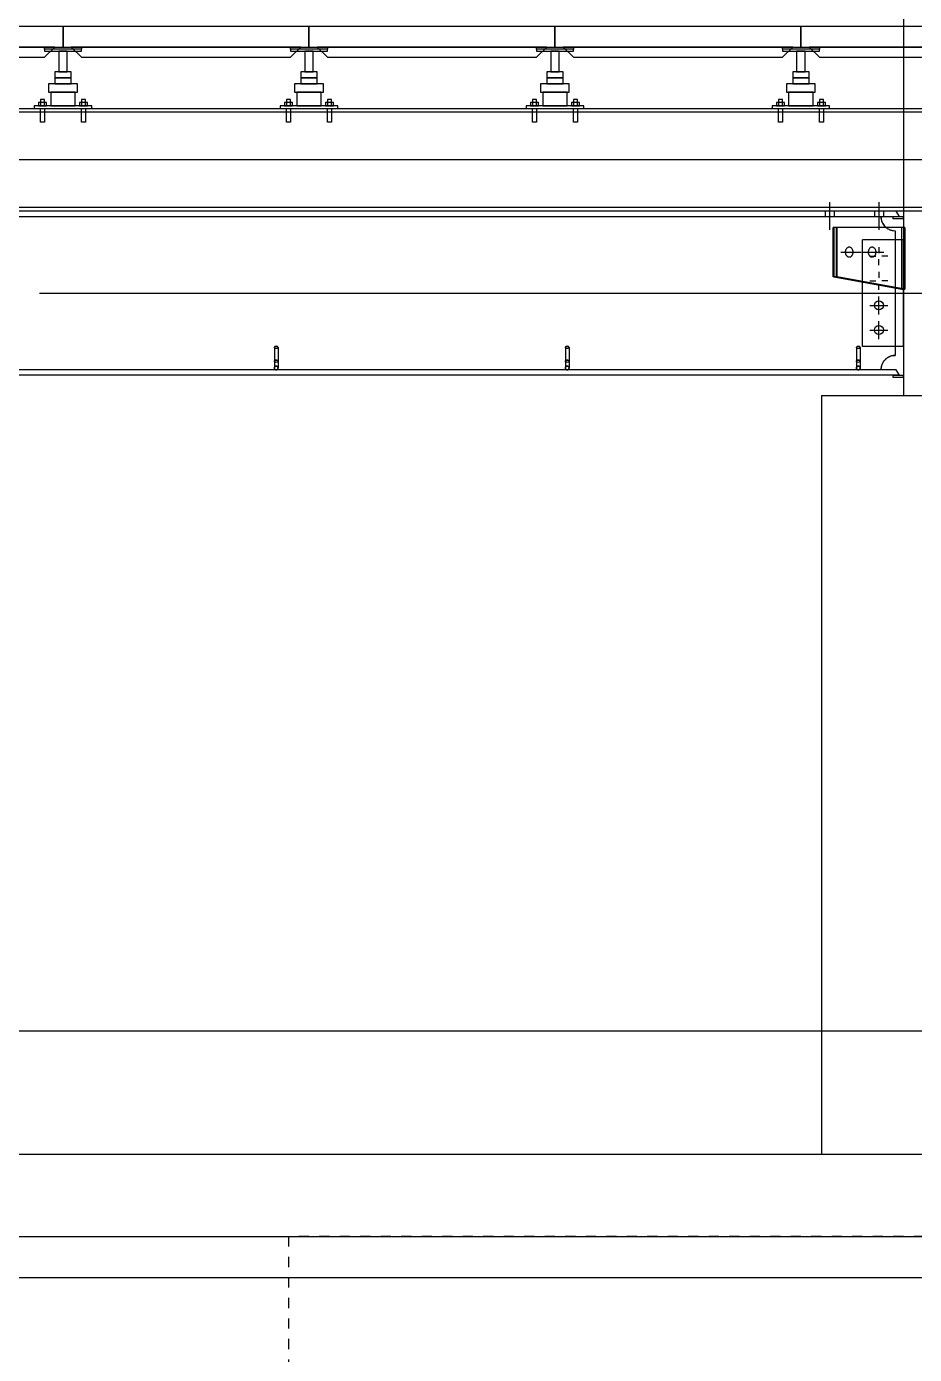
# Model space of a CAD drawing. Header units: millimetres. Extents: x -32710 to 654186, y -254124 to 420220.
# Drawn here: x 253511 to 255677, y 382712 to 385950 of the extents above; entities that cross this region are included whole.
import ezdxf

# ---------------------------------------------------------------- set-up
doc = ezdxf.new("R2010")
doc.units = ezdxf.units.MM
doc.header["$LTSCALE"] = 1000
for name, pattern in [('DXK_LINE_DOT2', [3.9198, 1.9599, -1.9599]), ('DXK_LINE_DOT3', [5.9187, 2.979, -0.9799, 0.9799, -0.9799]), ('TPH12-SEC-@E$0$CENTERK5', [6.916, 6.667, -0.083, 0.083, -0.083]), ('TPH12-SEC-@E$0$DOTK1', [0.1, 0.05, -0.05])]:
    doc.linetypes.add(name, pattern=pattern)
for name, color, linetype in [('MD-20250424-增加TRAY與FS主管位置調整', 7, 'Continuous'), ('Raised Floor', 1, 'Continuous'), ('TPH12-SEC-@E$0$H-SIN', 252, 'TPH12-SEC-@E$0$CENTERK5'), ('TPH12-SEC-@E$0$KABE1', 252, 'Continuous'), ('TPH12-SEC-@E$0$SIAGE3', 252, 'Continuous'), ('TPH12-SEC-@E$0$STEEL3', 252, 'Continuous'), ('TPH12-SEC-@E$0$SUGATA3', 252, 'Continuous'), ('TPH12-SEC-@E$0$SUGATAD', 252, 'TPH12-SEC-@E$0$DOTK1')]:
    doc.layers.add(name, color=color, linetype=linetype)

# ---------------------------------------------------------------- blocks, each defined once
blk = doc.blocks.new('TPH12-SEC-@E')
at = {"layer": 'TPH12-SEC-@E$0$H-SIN'}
for p, q in [((274800, 385950), (45200, 385950)), ((298929.6, 383500), (18729.6, 383500))]:
    blk.add_line(p, q, dxfattribs=at)
at = {"layer": 'TPH12-SEC-@E$0$KABE1'}
for p, q in [((272350, 383200), (188250, 383200)), ((189100, 383000), (272350, 383000))]:
    blk.add_line(p, q, dxfattribs=at)
at = {"layer": 'TPH12-SEC-@E$0$SIAGE3'}
blk.add_line((247900, 382900), (255700, 382900), dxfattribs=at)
at = {"layer": 'TPH12-SEC-@E$0$STEEL3'}
blk.add_line((255650, 393725), (255650, 385050), dxfattribs=at)
at = {"layer": 'TPH12-SEC-@E$0$SUGATA3'}
for q in [(255450, 383200), (256550, 385050)]:
    blk.add_line((255450, 385050), q, dxfattribs=at)
at = {"layer": 'TPH12-SEC-@E$0$SUGATAD', "ltscale": 0.5}
blk.add_lwpolyline([(255700, 383000), (254150, 383000), (254150, 381600), (257850, 381600), (257850, 383000), (256300, 383000)], dxfattribs=at)
blk = doc.blocks.new('A$C62b8fcb1')
at = {"color": 8, "linetype": 'DXK_LINE_DOT2'}
for p, q in [((-24495, 2534), (-16105, 2534)), ((-16105, 2525), (-24495, 2525)), ((-16220, 2293), (-24380, 2293)), ((-16504.6, 2266), (-16505, 2271)), ((-16220, 2284), (-16467.5, 2284)), ((-16450, 2265), (-16450, 2271)), ((-16619.4, 2244), (-16619.4, 2124)), ((-16446.3, 2244), (-16619.4, 2244)), ((-16612, 2124), (-16612, 2244)), ((-16475, 2236.4), (-16470, 2236)), ((-16470, 2236), (-16470, 2096.9)), ((-16453.7, 2094), (-16453.7, 2244)), ((-16446.3, 2244), (-16446.3, 2094)), ((-16550, 1954), (-16550, 2214)), ((-16450, 2214), (-16550, 2214)), ((-16450, 1954), (-16450, 2214)), ((-16603.1, 2184), (-16557.1, 2184)), ((-16547.9, 2184), (-16501.9, 2184)), ((-16619.4, 2124), (-16453.7, 2094)), ((-16619.4, 2124), (-16612, 2124)), ((-16446.3, 2094), (-16612, 2124)), ((-16453.7, 2094), (-16446.3, 2094)), ((-17984.2, 1952.6), (-17984.5, 1951.5)), ((-17984.2, 1950.4), (-17984.5, 1951.5)), ((-17984.5, 1951.5), (-17984.5, 1901.5)), ((-17983.2, 1953.5), (-17984.2, 1952.6)), ((-17983.2, 1949.5), (-17984.2, 1950.4)), ((-17981.7, 1954.2), (-17983.2, 1953.5)), ((-17981.7, 1948.8), (-17983.2, 1949.5)), ((-17980, 1954.4), (-17981.7, 1954.2)), ((-17980, 1948.6), (-17981.7, 1948.8)), ((-17978.3, 1954.2), (-17980, 1954.4)), ((-17978.3, 1948.8), (-17980, 1948.6)), ((-17976.8, 1953.5), (-17978.3, 1954.2)), ((-17976.8, 1949.5), (-17978.3, 1948.8)), ((-17975.8, 1952.6), (-17976.8, 1953.5)), ((-17975.8, 1950.4), (-17976.8, 1949.5)), ((-17975.5, 1951.5), (-17975.8, 1952.6)), ((-17975.5, 1951.5), (-17975.8, 1950.4)), ((-17975.5, 1951.5), (-17975.5, 1901.5)), ((-17274.2, 1952.6), (-17274.5, 1951.5)), ((-17274.2, 1950.4), (-17274.5, 1951.5)), ((-17274.5, 1951.5), (-17274.5, 1901.5)), ((-17273.2, 1953.5), (-17274.2, 1952.6)), ((-17273.2, 1949.5), (-17274.2, 1950.4)), ((-17271.7, 1954.2), (-17273.2, 1953.5)), ((-17271.7, 1948.8), (-17273.2, 1949.5)), ((-17270, 1954.4), (-17271.7, 1954.2)), ((-17270, 1948.6), (-17271.7, 1948.8)), ((-17268.3, 1954.2), (-17270, 1954.4)), ((-17268.3, 1948.8), (-17270, 1948.6)), ((-17266.8, 1953.5), (-17268.3, 1954.2)), ((-17266.8, 1949.5), (-17268.3, 1948.8)), ((-17265.8, 1952.6), (-17266.8, 1953.5)), ((-17265.8, 1950.4), (-17266.8, 1949.5)), ((-17265.5, 1951.5), (-17265.8, 1952.6)), ((-17265.5, 1951.5), (-17265.8, 1950.4)), ((-17265.5, 1951.5), (-17265.5, 1901.5)), ((-16564.2, 1952.6), (-16564.5, 1951.5)), ((-16564.2, 1950.4), (-16564.5, 1951.5)), ((-16564.5, 1951.5), (-16564.5, 1901.5)), ((-16563.2, 1953.5), (-16564.2, 1952.6)), ((-16563.2, 1949.5), (-16564.2, 1950.4)), ((-16561.7, 1954.2), (-16563.2, 1953.5)), ((-16561.7, 1948.8), (-16563.2, 1949.5)), ((-16560, 1954.4), (-16561.7, 1954.2)), ((-16560, 1948.6), (-16561.7, 1948.8)), ((-16558.3, 1954.2), (-16560, 1954.4)), ((-16558.3, 1948.8), (-16560, 1948.6)), ((-16556.8, 1953.5), (-16558.3, 1954.2)), ((-16556.8, 1949.5), (-16558.3, 1948.8)), ((-16555.8, 1952.6), (-16556.8, 1953.5)), ((-16555.8, 1950.4), (-16556.8, 1949.5)), ((-16555.5, 1951.5), (-16555.8, 1952.6)), ((-16555.5, 1951.5), (-16555.8, 1950.4)), ((-16555.5, 1951.5), (-16555.5, 1901.5)), ((-16470, 1954), (-16550, 1954)), ((-17984.2, 1919), (-17984.5, 1917.9)), ((-17984.2, 1916.8), (-17984.5, 1917.9)), ((-17983.2, 1920), (-17984.2, 1919)), ((-17983.2, 1915.9), (-17984.2, 1916.8)), ((-17981.7, 1920.6), (-17983.2, 1920)), ((-17981.7, 1915.3), (-17983.2, 1915.9)), ((-17980, 1920.8), (-17981.7, 1920.6)), ((-17980, 1915), (-17981.7, 1915.3)), ((-17978.3, 1920.6), (-17980, 1920.8)), ((-17978.3, 1915.3), (-17980, 1915)), ((-17976.8, 1920), (-17978.3, 1920.6)), ((-17976.8, 1915.9), (-17978.3, 1915.3)), ((-17975.8, 1919), (-17976.8, 1920)), ((-17975.8, 1916.8), (-17976.8, 1915.9)), ((-17975.5, 1917.9), (-17975.8, 1919)), ((-17975.5, 1917.9), (-17975.8, 1916.8)), ((-17274.2, 1919), (-17274.5, 1917.9)), ((-17274.2, 1916.8), (-17274.5, 1917.9)), ((-17273.2, 1920), (-17274.2, 1919)), ((-17273.2, 1915.9), (-17274.2, 1916.8)), ((-17271.7, 1920.6), (-17273.2, 1920)), ((-17271.7, 1915.3), (-17273.2, 1915.9)), ((-17270, 1920.8), (-17271.7, 1920.6)), ((-17270, 1915), (-17271.7, 1915.3)), ((-17268.3, 1920.6), (-17270, 1920.8)), ((-17268.3, 1915.3), (-17270, 1915)), ((-17266.8, 1920), (-17268.3, 1920.6)), ((-17266.8, 1915.9), (-17268.3, 1915.3)), ((-17265.8, 1919), (-17266.8, 1920)), ((-17265.8, 1916.8), (-17266.8, 1915.9)), ((-17265.5, 1917.9), (-17265.8, 1919)), ((-17265.5, 1917.9), (-17265.8, 1916.8)), ((-16564.2, 1919), (-16564.5, 1917.9)), ((-16564.2, 1916.8), (-16564.5, 1917.9)), ((-16563.2, 1920), (-16564.2, 1919)), ((-16563.2, 1915.9), (-16564.2, 1916.8)), ((-16561.7, 1920.6), (-16563.2, 1920)), ((-16561.7, 1915.3), (-16563.2, 1915.9)), ((-16560, 1920.8), (-16561.7, 1920.6)), ((-16560, 1915), (-16561.7, 1915.3)), ((-16558.3, 1920.6), (-16560, 1920.8)), ((-16558.3, 1915.3), (-16560, 1915)), ((-16556.8, 1920), (-16558.3, 1920.6)), ((-16556.8, 1915.9), (-16558.3, 1915.3)), ((-16555.8, 1919), (-16556.8, 1920)), ((-16555.8, 1916.8), (-16556.8, 1915.9)), ((-16555.5, 1917.9), (-16555.8, 1919)), ((-16555.5, 1917.9), (-16555.8, 1916.8)), ((-16475, 1931.6), (-16470, 1932)), ((-17984.5, 1901.5), (-17984.2, 1903.2)), ((-17984.5, 1901.5), (-17984.2, 1899.8)), ((-17984.2, 1903.2), (-17983.2, 1904.7)), ((-17984.2, 1899.8), (-17983.2, 1898.3)), ((-17983.2, 1904.7), (-17981.7, 1905.7)), ((-17983.2, 1898.3), (-17981.7, 1897.3)), ((-17981.7, 1905.7), (-17980, 1906)), ((-17981.7, 1897.3), (-17980, 1897)), ((-17980, 1906), (-17978.3, 1905.7)), ((-17980, 1897), (-17978.3, 1897.3)), ((-17978.3, 1905.7), (-17976.8, 1904.7)), ((-17978.3, 1897.3), (-17976.8, 1898.3)), ((-17976.8, 1904.7), (-17975.8, 1903.2)), ((-17976.8, 1898.3), (-17975.8, 1899.8)), ((-17975.8, 1903.2), (-17975.5, 1901.5)), ((-17975.8, 1899.8), (-17975.5, 1901.5)), ((-17274.5, 1901.5), (-17274.2, 1903.2)), ((-17274.5, 1901.5), (-17274.2, 1899.8)), ((-17274.2, 1903.2), (-17273.2, 1904.7)), ((-17274.2, 1899.8), (-17273.2, 1898.3)), ((-17273.2, 1904.7), (-17271.7, 1905.7)), ((-17273.2, 1898.3), (-17271.7, 1897.3)), ((-17271.7, 1905.7), (-17270, 1906)), ((-17271.7, 1897.3), (-17270, 1897)), ((-17270, 1906), (-17268.3, 1905.7)), ((-17270, 1897), (-17268.3, 1897.3)), ((-17268.3, 1905.7), (-17266.8, 1904.7)), ((-17268.3, 1897.3), (-17266.8, 1898.3)), ((-17266.8, 1904.7), (-17265.8, 1903.2)), ((-17266.8, 1898.3), (-17265.8, 1899.8)), ((-17265.8, 1903.2), (-17265.5, 1901.5)), ((-17265.8, 1899.8), (-17265.5, 1901.5)), ((-16564.5, 1901.5), (-16564.2, 1903.2)), ((-16564.5, 1901.5), (-16564.2, 1899.8)), ((-16564.2, 1903.2), (-16563.2, 1904.7)), ((-16564.2, 1899.8), (-16563.2, 1898.3)), ((-16563.2, 1904.7), (-16561.7, 1905.7)), ((-16563.2, 1898.3), (-16561.7, 1897.3)), ((-16561.7, 1905.7), (-16560, 1906)), ((-16561.7, 1897.3), (-16560, 1897)), ((-16560, 1906), (-16558.3, 1905.7)), ((-16560, 1897), (-16558.3, 1897.3)), ((-16558.3, 1905.7), (-16556.8, 1904.7)), ((-16558.3, 1897.3), (-16556.8, 1898.3)), ((-16556.8, 1904.7), (-16555.8, 1903.2)), ((-16556.8, 1898.3), (-16555.8, 1899.8)), ((-16555.8, 1903.2), (-16555.5, 1901.5)), ((-16555.8, 1899.8), (-16555.5, 1901.5)), ((-16505, 1897), (-16504.6, 1902)), ((-16450, 1878), (-16450, 1884))]:
    blk.add_line(p, q, dxfattribs=at)
at = {"color": 8, "linetype": 'Continuous'}
for p, q in [((-24495, 2534), (-16105, 2534)), ((-16105, 2525), (-24495, 2525)), ((-16630, 2306), (-16630, 2238)), ((-16510, 2306), (-16510, 2238)), ((-16220, 2293), (-24380, 2293)), ((-16220, 2284), (-18800, 2284)), ((-18790, 2271), (-16460, 2271)), ((-16467.5, 2284), (-18782.5, 2284)), ((-16641, 2284), (-16641, 2271)), ((-16619, 2284), (-16619, 2271)), ((-16521, 2284), (-16521, 2271)), ((-16505, 2271), (-16504.6, 2266)), ((-16499, 2284), (-16499, 2271)), ((-16475, 2265), (-16475, 2271)), ((-16475, 2271), (-16450, 2271)), ((-16460, 2271), (-16467.5, 2284)), ((-16621.5, 2124), (-16621.5, 2244)), ((-16446.5, 2244), (-16621.5, 2244)), ((-16614.3, 2244), (-16614.3, 2124)), ((-16450, 2265), (-16475, 2265)), ((-16446.5, 2094), (-16446.5, 2244)), ((-16598.5, 2184), (-16553.5, 2184)), ((-16591.7, 2186.3), (-16591.9, 2185.2)), ((-16591.9, 2185.2), (-16591.9, 2184)), ((-16591.9, 2184), (-16591.9, 2182.8)), ((-16591.9, 2182.8), (-16591.7, 2181.7)), ((-16591.5, 2187.5), (-16591.7, 2186.3)), ((-16591.7, 2181.7), (-16591.5, 2180.5)), ((-16591.2, 2188.6), (-16591.5, 2187.5)), ((-16591.5, 2180.5), (-16591.2, 2179.4)), ((-16590.8, 2189.7), (-16591.2, 2188.6)), ((-16591.2, 2179.4), (-16590.8, 2178.3)), ((-16590.3, 2190.7), (-16590.8, 2189.7)), ((-16590.8, 2178.3), (-16590.3, 2177.3)), ((-16589.7, 2191.6), (-16590.3, 2190.7)), ((-16590.3, 2177.3), (-16589.7, 2176.4)), ((-16589.1, 2192.5), (-16589.7, 2191.6)), ((-16589.7, 2176.4), (-16589.1, 2175.5)), ((-16588.4, 2193.3), (-16589.1, 2192.5)), ((-16589.1, 2175.5), (-16588.4, 2174.7)), ((-16587.7, 2194), (-16588.4, 2193.3)), ((-16588.4, 2174.7), (-16587.7, 2174)), ((-16586.8, 2194.6), (-16587.7, 2194)), ((-16587.7, 2174), (-16586.8, 2173.4)), ((-16586, 2195.1), (-16586.8, 2194.6)), ((-16586.8, 2173.4), (-16586, 2172.9)), ((-16585.1, 2195.5), (-16586, 2195.1)), ((-16586, 2172.9), (-16585.1, 2172.5)), ((-16584.2, 2195.8), (-16585.1, 2195.5)), ((-16585.1, 2172.5), (-16584.2, 2172.2)), ((-16583.3, 2195.9), (-16584.2, 2195.8)), ((-16584.2, 2172.2), (-16583.3, 2172.1)), ((-16582.3, 2196), (-16583.3, 2195.9)), ((-16583.3, 2172.1), (-16582.3, 2172)), ((-16581.4, 2195.9), (-16582.3, 2196)), ((-16582.3, 2172), (-16581.4, 2172.1)), ((-16580.5, 2195.8), (-16581.4, 2195.9)), ((-16581.4, 2172.1), (-16580.5, 2172.2)), ((-16579.5, 2195.5), (-16580.5, 2195.8)), ((-16580.5, 2172.2), (-16579.5, 2172.5)), ((-16578.7, 2195.1), (-16579.5, 2195.5)), ((-16579.5, 2172.5), (-16578.7, 2172.9)), ((-16577.8, 2194.6), (-16578.7, 2195.1)), ((-16578.7, 2172.9), (-16577.8, 2173.4)), ((-16577, 2194), (-16577.8, 2194.6)), ((-16577.8, 2173.4), (-16577, 2174)), ((-16576.2, 2193.3), (-16577, 2194)), ((-16577, 2174), (-16576.2, 2174.7)), ((-16575.5, 2192.5), (-16576.2, 2193.3)), ((-16576.2, 2174.7), (-16575.5, 2175.5)), ((-16574.9, 2191.6), (-16575.5, 2192.5)), ((-16575.5, 2175.5), (-16574.9, 2176.4)), ((-16574.3, 2190.7), (-16574.9, 2191.6)), ((-16574.9, 2176.4), (-16574.3, 2177.3)), ((-16573.9, 2189.7), (-16574.3, 2190.7)), ((-16574.3, 2177.3), (-16573.9, 2178.3)), ((-16573.5, 2188.6), (-16573.9, 2189.7)), ((-16573.9, 2178.3), (-16573.5, 2179.4)), ((-16573.1, 2187.5), (-16573.5, 2188.6)), ((-16573.5, 2179.4), (-16573.1, 2180.5)), ((-16572.9, 2186.3), (-16573.1, 2187.5)), ((-16573.1, 2180.5), (-16572.9, 2181.7)), ((-16572.8, 2185.2), (-16572.9, 2186.3)), ((-16572.9, 2181.7), (-16572.8, 2182.8)), ((-16572.7, 2184), (-16572.8, 2185.2)), ((-16572.8, 2182.8), (-16572.7, 2184)), ((-16542.5, 2184), (-16497.5, 2184)), ((-16535.9, 2185.2), (-16536, 2184)), ((-16536, 2184), (-16535.9, 2182.8)), ((-16535.8, 2186.3), (-16535.9, 2185.2)), ((-16535.9, 2182.8), (-16535.8, 2181.7)), ((-16535.6, 2187.5), (-16535.8, 2186.3)), ((-16535.8, 2181.7), (-16535.6, 2180.5)), ((-16535.2, 2188.6), (-16535.6, 2187.5)), ((-16535.6, 2180.5), (-16535.2, 2179.4)), ((-16534.8, 2189.7), (-16535.2, 2188.6)), ((-16535.2, 2179.4), (-16534.8, 2178.3)), ((-16534.4, 2190.7), (-16534.8, 2189.7)), ((-16534.8, 2178.3), (-16534.4, 2177.3)), ((-16533.8, 2191.6), (-16534.4, 2190.7)), ((-16534.4, 2177.3), (-16533.8, 2176.4)), ((-16533.2, 2192.5), (-16533.8, 2191.6)), ((-16533.8, 2176.4), (-16533.2, 2175.5)), ((-16532.5, 2193.3), (-16533.2, 2192.5)), ((-16533.2, 2175.5), (-16532.5, 2174.7)), ((-16531.7, 2194), (-16532.5, 2193.3)), ((-16532.5, 2174.7), (-16531.7, 2174)), ((-16532, 2174), (-16517.3, 2174)), ((-16530.9, 2194.6), (-16531.7, 2194)), ((-16531.7, 2174), (-16530.9, 2173.4)), ((-16530, 2195.1), (-16530.9, 2194.6)), ((-16530.9, 2173.4), (-16530, 2172.9)), ((-16529.2, 2195.5), (-16530, 2195.1)), ((-16530, 2172.9), (-16529.2, 2172.5)), ((-16528.2, 2195.8), (-16529.2, 2195.5)), ((-16529.2, 2172.5), (-16528.2, 2172.2)), ((-16527.3, 2195.9), (-16528.2, 2195.8)), ((-16528.2, 2172.2), (-16527.3, 2172.1)), ((-16526.4, 2196), (-16527.3, 2195.9)), ((-16527.3, 2172.1), (-16526.4, 2172)), ((-16525.4, 2195.9), (-16526.4, 2196)), ((-16526.4, 2172), (-16525.4, 2172.1)), ((-16524.5, 2195.8), (-16525.4, 2195.9)), ((-16525.4, 2172.1), (-16524.5, 2172.2)), ((-16523.6, 2195.5), (-16524.5, 2195.8)), ((-16524.5, 2172.2), (-16523.6, 2172.5)), ((-16522.7, 2195.1), (-16523.6, 2195.5)), ((-16523.6, 2172.5), (-16522.7, 2172.9)), ((-16521.9, 2194.6), (-16522.7, 2195.1)), ((-16522.7, 2172.9), (-16521.9, 2173.4)), ((-16521.1, 2194), (-16521.9, 2194.6)), ((-16521.9, 2173.4), (-16521.1, 2174)), ((-16520.3, 2193.3), (-16521.1, 2194)), ((-16521.1, 2174), (-16520.3, 2174.7)), ((-16519.6, 2192.5), (-16520.3, 2193.3)), ((-16520.3, 2174.7), (-16519.6, 2175.5)), ((-16519, 2191.6), (-16519.6, 2192.5)), ((-16519.6, 2175.5), (-16519, 2176.4)), ((-16518.4, 2190.7), (-16519, 2191.6)), ((-16519, 2176.4), (-16518.4, 2177.3)), ((-16517.9, 2189.7), (-16518.4, 2190.7)), ((-16518.4, 2177.3), (-16517.9, 2178.3)), ((-16517.5, 2188.6), (-16517.9, 2189.7)), ((-16517.9, 2178.3), (-16517.5, 2179.4)), ((-16517.2, 2187.5), (-16517.5, 2188.6)), ((-16517.5, 2179.4), (-16517.2, 2180.5)), ((-16517, 2186.3), (-16517.2, 2187.5)), ((-16517.2, 2180.5), (-16517, 2181.7)), ((-16516.8, 2185.2), (-16517, 2186.3)), ((-16517, 2181.7), (-16516.8, 2182.8)), ((-16516.8, 2184), (-16516.8, 2185.2)), ((-16516.8, 2182.8), (-16516.8, 2184)), ((-16510, 2196), (-16510, 2181.3)), ((-16488, 2174), (-16502.7, 2174)), ((-16510, 2152), (-16510, 2166.7)), ((-16614.3, 2124), (-16621.5, 2124)), ((-16453.7, 2094), (-16621.5, 2124)), ((-16614.3, 2124), (-16446.5, 2094)), ((-16532, 2114), (-16517.3, 2114)), ((-16510, 2136), (-16510, 2121.3)), ((-16510, 2092), (-16510, 2106.7)), ((-16488, 2114), (-16502.7, 2114)), ((-16510, 2032), (-16510, 2076)), ((-16470, 2096.9), (-16470, 1932)), ((-16446.5, 2094), (-16453.7, 2094)), ((-16532, 2054), (-16488, 2054)), ((-16510, 1972), (-16510, 2016)), ((-16532, 1994), (-16488, 1994)), ((-17984.5, 1951.5), (-17984.2, 1952.6)), ((-17984.5, 1951.5), (-17984.5, 1901.5)), ((-17984.2, 1952.6), (-17983.2, 1953.5)), ((-17983.2, 1953.5), (-17981.7, 1954.2)), ((-17981.7, 1954.2), (-17980, 1954.4)), ((-17980, 1954.4), (-17978.3, 1954.2)), ((-17978.3, 1954.2), (-17976.8, 1953.5)), ((-17976.8, 1953.5), (-17975.8, 1952.6)), ((-17975.8, 1952.6), (-17975.5, 1951.5)), ((-17975.5, 1951.5), (-17975.5, 1901.5)), ((-17274.5, 1951.5), (-17274.2, 1952.6)), ((-17274.5, 1951.5), (-17274.5, 1901.5)), ((-17274.2, 1952.6), (-17273.2, 1953.5)), ((-17273.2, 1953.5), (-17271.7, 1954.2)), ((-17271.7, 1954.2), (-17270, 1954.4)), ((-17270, 1954.4), (-17268.3, 1954.2)), ((-17268.3, 1954.2), (-17266.8, 1953.5)), ((-17266.8, 1953.5), (-17265.8, 1952.6)), ((-17265.8, 1952.6), (-17265.5, 1951.5)), ((-17265.5, 1951.5), (-17265.5, 1901.5)), ((-16564.5, 1951.5), (-16564.2, 1952.6)), ((-16564.5, 1951.5), (-16564.5, 1901.5)), ((-16564.2, 1952.6), (-16563.2, 1953.5)), ((-16563.2, 1953.5), (-16561.7, 1954.2)), ((-16561.7, 1954.2), (-16560, 1954.4)), ((-16560, 1954.4), (-16558.3, 1954.2)), ((-16558.3, 1954.2), (-16556.8, 1953.5)), ((-16556.8, 1953.5), (-16555.8, 1952.6)), ((-16555.8, 1952.6), (-16555.5, 1951.5)), ((-16555.5, 1951.5), (-16555.5, 1901.5)), ((-16450, 1954), (-16470, 1954)), ((-17984.5, 1917.9), (-17984.2, 1919)), ((-17984.2, 1919), (-17983.2, 1920)), ((-17983.2, 1920), (-17981.7, 1920.6)), ((-17981.7, 1920.6), (-17980, 1920.8)), ((-17980, 1920.8), (-17978.3, 1920.6)), ((-17978.3, 1920.6), (-17976.8, 1920)), ((-17976.8, 1920), (-17975.8, 1919)), ((-17975.8, 1919), (-17975.5, 1917.9)), ((-17274.5, 1917.9), (-17274.2, 1919)), ((-17274.2, 1919), (-17273.2, 1920)), ((-17273.2, 1920), (-17271.7, 1920.6)), ((-17271.7, 1920.6), (-17270, 1920.8)), ((-17270, 1920.8), (-17268.3, 1920.6)), ((-17268.3, 1920.6), (-17266.8, 1920)), ((-17266.8, 1920), (-17265.8, 1919)), ((-17265.8, 1919), (-17265.5, 1917.9)), ((-16564.5, 1917.9), (-16564.2, 1919)), ((-16564.2, 1919), (-16563.2, 1920)), ((-16563.2, 1920), (-16561.7, 1920.6)), ((-16561.7, 1920.6), (-16560, 1920.8)), ((-16560, 1920.8), (-16558.3, 1920.6)), ((-16558.3, 1920.6), (-16556.8, 1920)), ((-16556.8, 1920), (-16555.8, 1919)), ((-16555.8, 1919), (-16555.5, 1917.9)), ((-16470, 1932), (-16475, 1931.6)), ((-16460, 1884), (-18790, 1884)), ((-16467.5, 1897), (-18782.5, 1897)), ((-17984.2, 1899.8), (-17984.5, 1901.5)), ((-17983.2, 1898.3), (-17984.2, 1899.8)), ((-17981.7, 1897.3), (-17983.2, 1898.3)), ((-17980, 1897), (-17981.7, 1897.3)), ((-17978.3, 1897.3), (-17980, 1897)), ((-17976.8, 1898.3), (-17978.3, 1897.3)), ((-17975.8, 1899.8), (-17976.8, 1898.3)), ((-17975.5, 1901.5), (-17975.8, 1899.8)), ((-17274.2, 1899.8), (-17274.5, 1901.5)), ((-17273.2, 1898.3), (-17274.2, 1899.8)), ((-17271.7, 1897.3), (-17273.2, 1898.3)), ((-17270, 1897), (-17271.7, 1897.3)), ((-17268.3, 1897.3), (-17270, 1897)), ((-17266.8, 1898.3), (-17268.3, 1897.3)), ((-17265.8, 1899.8), (-17266.8, 1898.3)), ((-17265.5, 1901.5), (-17265.8, 1899.8)), ((-16564.2, 1899.8), (-16564.5, 1901.5)), ((-16563.2, 1898.3), (-16564.2, 1899.8)), ((-16561.7, 1897.3), (-16563.2, 1898.3)), ((-16560, 1897), (-16561.7, 1897.3)), ((-16558.3, 1897.3), (-16560, 1897)), ((-16556.8, 1898.3), (-16558.3, 1897.3)), ((-16555.8, 1899.8), (-16556.8, 1898.3)), ((-16555.5, 1901.5), (-16555.8, 1899.8)), ((-16504.6, 1902), (-16505, 1897)), ((-16475, 1878), (-16475, 1884)), ((-16475, 1884), (-16450, 1884)), ((-16450, 1878), (-16475, 1878)), ((-16460, 1884), (-16467.5, 1897))]:
    blk.add_line(p, q, dxfattribs=at)
at = {"color": 8, "linetype": 'DXK_LINE_DOT3'}
for p, q in [((-16400, 2409), (-24800, 2409)), ((-22043, 2084), (-18557, 2084)), ((-18557, 2084), (-18450, 2084)), ((-18450, 2084), (-16007, 2084))]:
    blk.add_line(p, q, dxfattribs=at)
at = {"color": 8, "linetype": 'Continuous'}
for centre in [(-16510, 2054), (-16510, 1994)]:
    blk.add_circle(centre, 11, dxfattribs=at)
for centre, start, end in [((-16470, 2271), 188.1818, 230.5886), ((-16470, 1897), 98.1818, 171.8182)]:
    blk.add_arc(centre, 35, start, end, dxfattribs=at)
at = {"color": 8, "linetype": 'DXK_LINE_DOT2'}
for centre, radius, start, end in [((-16470, 2271), 35, 188.1818, 261.8182), ((-16470, 1897), 35, 98.1818, 171.8182), ((-17980, 1901.5), 4.5, 90, 270), ((-17980, 1901.5), 4.5, 270, 90), ((-17270, 1901.5), 4.5, 90, 270), ((-17270, 1901.5), 4.5, 270, 90), ((-16560, 1901.5), 4.5, 90, 270), ((-16560, 1901.5), 4.5, 270, 90)]:
    blk.add_arc(centre, radius, start, end, dxfattribs=at)

msp = doc.modelspace()

# ---------------------------------------------------------------- linework, layer by layer
at = {"layer": 'Raised Floor'}
for points in [[(253600, 385950), (253000, 385950), (253000, 385900), (253600, 385900)], [(254200, 385950), (253600, 385950), (253600, 385900), (254200, 385900)], [(254800, 385950), (254200, 385950), (254200, 385900), (254800, 385900)], [(255400, 385950), (254800, 385950), (254800, 385900), (255400, 385900)], [(256000, 385950), (255400, 385950), (255400, 385900), (256000, 385900)], [(253045, 385875), (253555, 385875), (253580, 385900), (253020, 385900)], [(253555, 385900), (253645, 385900), (253645, 385895), (253555, 385895)], [(253555, 385890), (253645, 385890), (253645, 385895), (253555, 385895)], [(253610.5, 385890), (253589.5, 385890), (253589.5, 385840), (253610.5, 385840)], [(253645, 385875), (254155, 385875), (254180, 385900), (253620, 385900)], [(254155, 385900), (254245, 385900), (254245, 385895), (254155, 385895)], [(254155, 385900), (254245, 385900), (254245, 385895), (254155, 385895)], [(254155, 385890), (254245, 385890), (254245, 385895), (254155, 385895)], [(254155, 385890), (254245, 385890), (254245, 385895), (254155, 385895)], [(254210.5, 385890), (254189.5, 385890), (254189.5, 385840), (254210.5, 385840)], [(254210.5, 385890), (254189.5, 385890), (254189.5, 385840), (254210.5, 385840)], [(254245, 385875), (254755, 385875), (254780, 385900), (254220, 385900)], [(254755, 385900), (254845, 385900), (254845, 385895), (254755, 385895)], [(254755, 385890), (254845, 385890), (254845, 385895), (254755, 385895)], [(254810.5, 385890), (254789.5, 385890), (254789.5, 385840), (254810.5, 385840)], [(254845, 385875), (255355, 385875), (255380, 385900), (254820, 385900)], [(255355, 385900), (255445, 385900), (255445, 385895), (255355, 385895)], [(255355, 385900), (255445, 385900), (255445, 385895), (255355, 385895)], [(255355, 385890), (255445, 385890), (255445, 385895), (255355, 385895)], [(255355, 385890), (255445, 385890), (255445, 385895), (255355, 385895)], [(255410.5, 385890), (255389.5, 385890), (255389.5, 385840), (255410.5, 385840)], [(255410.5, 385890), (255389.5, 385890), (255389.5, 385840), (255410.5, 385840)], [(255445, 385875), (255955, 385875), (255980, 385900), (255420, 385900)], [(253620, 385840), (253580, 385840), (253580, 385825), (253620, 385825)], [(253620, 385825), (253580, 385825), (253580, 385810), (253620, 385810)], [(254220, 385840), (254180, 385840), (254180, 385825), (254220, 385825)], [(254220, 385840), (254180, 385840), (254180, 385825), (254220, 385825)], [(254220, 385825), (254180, 385825), (254180, 385810), (254220, 385810)], [(254220, 385825), (254180, 385825), (254180, 385810), (254220, 385810)], [(254820, 385840), (254780, 385840), (254780, 385825), (254820, 385825)], [(254820, 385825), (254780, 385825), (254780, 385810), (254820, 385810)], [(255420, 385840), (255380, 385840), (255380, 385825), (255420, 385825)], [(255420, 385840), (255380, 385840), (255380, 385825), (255420, 385825)], [(255420, 385825), (255380, 385825), (255380, 385810), (255420, 385810)], [(255420, 385825), (255380, 385825), (255380, 385810), (255420, 385810)], [(253635, 385810), (253565, 385810), (253565, 385790), (253635, 385790)], [(254235, 385810), (254165, 385810), (254165, 385790), (254235, 385790)], [(254235, 385810), (254165, 385810), (254165, 385790), (254235, 385790)], [(254835, 385810), (254765, 385810), (254765, 385790), (254835, 385790)], [(255435, 385810), (255365, 385810), (255365, 385790), (255435, 385790)], [(255435, 385810), (255365, 385810), (255365, 385790), (255435, 385790)], [(253560, 385765), (253540, 385765), (253540, 385757), (253560, 385757)], [(253555, 385772), (253545, 385772), (253545, 385757), (253555, 385757)], [(253630, 385790), (253570, 385790), (253570, 385757), (253630, 385757)], [(253660, 385765), (253640, 385765), (253640, 385757), (253660, 385757)], [(253655, 385772), (253645, 385772), (253645, 385757), (253655, 385757)], [(254160, 385765), (254140, 385765), (254140, 385757), (254160, 385757)], [(254160, 385765), (254140, 385765), (254140, 385757), (254160, 385757)], [(254155, 385772), (254145, 385772), (254145, 385757), (254155, 385757)], [(254155, 385772), (254145, 385772), (254145, 385757), (254155, 385757)], [(254230, 385790), (254170, 385790), (254170, 385757), (254230, 385757)], [(254230, 385790), (254170, 385790), (254170, 385757), (254230, 385757)], [(254260, 385765), (254240, 385765), (254240, 385757), (254260, 385757)], [(254260, 385765), (254240, 385765), (254240, 385757), (254260, 385757)], [(254255, 385772), (254245, 385772), (254245, 385757), (254255, 385757)], [(254255, 385772), (254245, 385772), (254245, 385757), (254255, 385757)], [(254760, 385765), (254740, 385765), (254740, 385757), (254760, 385757)], [(254755, 385772), (254745, 385772), (254745, 385757), (254755, 385757)], [(254830, 385790), (254770, 385790), (254770, 385757), (254830, 385757)], [(254860, 385765), (254840, 385765), (254840, 385757), (254860, 385757)], [(254855, 385772), (254845, 385772), (254845, 385757), (254855, 385757)], [(255360, 385765), (255340, 385765), (255340, 385757), (255360, 385757)], [(255360, 385765), (255340, 385765), (255340, 385757), (255360, 385757)], [(255355, 385772), (255345, 385772), (255345, 385757), (255355, 385757)], [(255355, 385772), (255345, 385772), (255345, 385757), (255355, 385757)], [(255430, 385790), (255370, 385790), (255370, 385757), (255430, 385757)], [(255430, 385790), (255370, 385790), (255370, 385757), (255430, 385757)], [(255460, 385765), (255440, 385765), (255440, 385757), (255460, 385757)], [(255460, 385765), (255440, 385765), (255440, 385757), (255460, 385757)], [(255455, 385772), (255445, 385772), (255445, 385757), (255455, 385757)], [(255455, 385772), (255445, 385772), (255445, 385757), (255455, 385757)], [(253530, 385750), (253670, 385750), (253670, 385757), (253530, 385757)], [(253555, 385717), (253545, 385717), (253545, 385750), (253555, 385750)], [(253655, 385717), (253645, 385717), (253645, 385750), (253655, 385750)], [(254130, 385750), (254270, 385750), (254270, 385757), (254130, 385757)], [(254130, 385750), (254270, 385750), (254270, 385757), (254130, 385757)], [(254155, 385717), (254145, 385717), (254145, 385750), (254155, 385750)], [(254155, 385717), (254145, 385717), (254145, 385750), (254155, 385750)], [(254255, 385717), (254245, 385717), (254245, 385750), (254255, 385750)], [(254255, 385717), (254245, 385717), (254245, 385750), (254255, 385750)], [(254730, 385750), (254870, 385750), (254870, 385757), (254730, 385757)], [(254755, 385717), (254745, 385717), (254745, 385750), (254755, 385750)], [(254855, 385717), (254845, 385717), (254845, 385750), (254855, 385750)], [(255330, 385750), (255470, 385750), (255470, 385757), (255330, 385757)], [(255330, 385750), (255470, 385750), (255470, 385757), (255330, 385757)], [(255355, 385717), (255345, 385717), (255345, 385750), (255355, 385750)], [(255355, 385717), (255345, 385717), (255345, 385750), (255355, 385750)], [(255455, 385717), (255445, 385717), (255445, 385750), (255455, 385750)], [(255455, 385717), (255445, 385717), (255445, 385750), (255455, 385750)]]:
    msp.add_lwpolyline(points, close=True, dxfattribs=at)

# ---------------------------------------------------------------- block references
msp.add_blockref('TPH12-SEC-@E', (0, 0))
at = {"layer": 'MD-20250424-增加TRAY與FS主管位置調整'}
msp.add_blockref('A$C62b8fcb1', (272100, 383216), dxfattribs=at)

doc.saveas('drawing.dxf')
